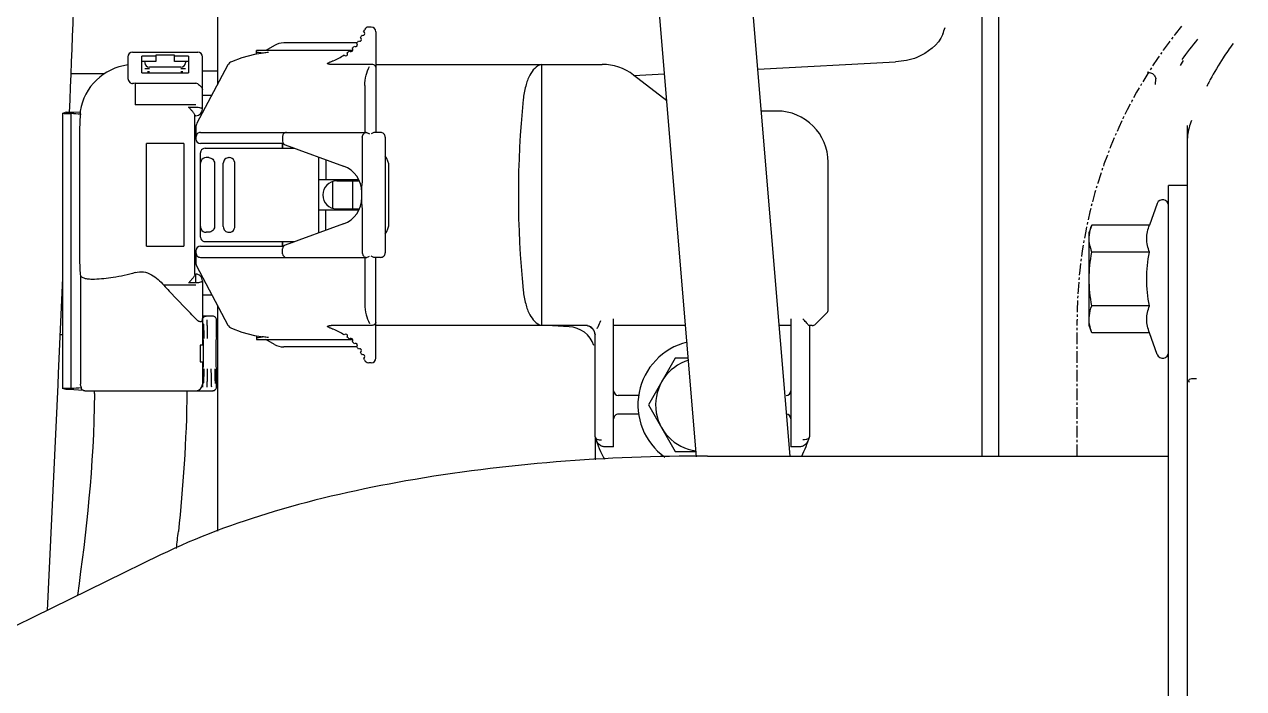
# Model space of a CAD drawing. Header units: metres. Extents: x 27859 to 32645, y 1492 to 8791.
# Drawn here: x 29822.6 to 29953.4, y 5206.6 to 5277.8 of the extents above; entities that cross this region are included whole.
import ezdxf

# ---------------------------------------------------------------- set-up
doc = ezdxf.new("R2010")
doc.units = ezdxf.units.M
doc.linetypes.add('CENTER', pattern=[2, 1.25, -0.25, 0.25, -0.25])
doc.layers.add('E-EQPT', color=190, linetype='Continuous')
doc.layers.add('E-HAT', color=253, linetype='CENTER', lineweight=15)

# ---------------------------------------------------------------- blocks, each defined once
blk = doc.blocks.new('EDG')
at = {"color": 0, "linetype": 'Continuous'}
for p, q in [((922.99, 2240.37, 1), (922.99, 2349.26, 1)), ((924.99, 2342.82, 1), (924.99, 2246.82, 1)), ((1033.08, 2286.43, 1), (1101.08, 2319.65, 1)), ((1044.11, 2268.17, 1), (1045.24, 2292.37, 1)), ((1026.99, 2259.65, 1), (1026.99, 2283.89, 1)), ((974.44, 2275.82, 1), (924.99, 2275.82, 1)), ((943.19, 2275.82, 1), (943.19, 2129.11, 1)), ((944.99, 2129.42, 1), (944.99, 2275.82, 1)), ((965.57, 2275.82, 1), (977.8, 2129.42, 1)), ((975.59, 2275.92, 1), (987.83, 2129.42, 1)), ((977.88, 2275.32, 1), (975.64, 2275.32, 1)), ((980.77, 2270.32, 1), (977.88, 2275.32, 1)), ((986.43, 2276.22, 1), (986.43, 2273.93, 1)), ((964.45, 2274.82, 1), (965.49, 2274.82, 1)), ((965.49, 2261.12, 1), (965.49, 2274.82, 1)), ((984.49, 2274.82, 1), (985.54, 2274.82, 1)), ((984.49, 2274.82, 1), (984.49, 2261.12, 1)), ((963.49, 2261.82, 1), (963.49, 2273.75, 1)), ((986.49, 2273.75, 1), (986.49, 2262.82, 1)), ((981.82, 2271.32, 1), (983.99, 2271.32, 1)), ((977.88, 2265.32, 1), (980.77, 2270.32, 1)), ((981.82, 2269.32, 1), (983.99, 2269.32, 1)), ((1027.43, 2268.82, 1), (1027.49, 2268.82, 1)), ((1027.49, 2268.82, 1), (1027.43, 2268.82, 1)), ((1041.09, 2268.82, 1), (1027.49, 2268.82, 1)), ((1042.38, 2268.7, 1), (1041.38, 2268.76, 1)), ((1042.69, 2268.69, 1), (1042.69, 2268.69, 1)), ((1042.69, 2268.69, 1), (1043.19, 2268.69, 1)), ((1042.69, 2239.09, 1), (1042.69, 2268.56, 1)), ((1043.19, 2268.69, 1), (1043.59, 2268.58, 1)), ((1043.59, 2239.07, 1), (1043.59, 2268.58, 1)), ((922.99, 2242.28, 1), (923, 2267.96, 1)), ((1027.09, 2268.42, 1), (1027.09, 2266.52, 1)), ((1028.59, 2265.72, 1), (1028.59, 2268.42, 1)), ((1041.67, 2256.48, 1), (1041.67, 2268.12, 1)), ((1044.05, 2266.95, 1), (1044.11, 2268.17, 1)), ((1027.17, 2266.22, 1), (1027.09, 2266.52, 1)), ((1027.17, 2263.43, 1), (1027.17, 2266.22, 1)), ((1028.52, 2266.22, 1), (1028.59, 2266.52, 1)), ((1028.52, 2263.43, 1), (1028.52, 2266.22, 1)), ((1043.59, 2256.75, 1), (1044.05, 2266.95, 1)), ((926.19, 2264.92, 1), (927.04, 2262.6, 1)), ((976.48, 2265.32, 1), (977.88, 2265.32, 1)), ((1009.99, 2265.32, 1), (1009.99, 2254.52, 1)), ((1010.49, 2265.82, 1), (1010.76, 2265.82, 1)), ((1028.85, 2265.72, 1), (1028.52, 2265.72, 1)), ((1028.85, 2263.92, 1), (1028.85, 2265.72, 1)), ((1012.02, 2264.12, 1), (1019.87, 2264.12, 1)), ((1022.79, 2263.32, 1), (1012.49, 2263.32, 1)), ((1020.87, 2263.86, 1), (1021.79, 2263.32, 1)), ((1022.79, 2262.92, 1), (1022.79, 2263.32, 1)), ((1027.09, 2263.12, 1), (1027.17, 2263.43, 1)), ((1028.52, 2263.92, 1), (1028.85, 2263.92, 1)), ((1028.59, 2263.12, 1), (1028.52, 2263.43, 1)), ((1028.59, 2257.02, 1), (1028.59, 2263.92, 1)), ((927.04, 2262.6, 1), (933.21, 2262.6, 1)), ((933.21, 2262.6, 1), (933.49, 2261.82, 1)), ((986.5, 2262.73, 1), (986.49, 2262.82, 1)), ((986.57, 2262.45, 1), (986.5, 2262.73, 1)), ((986.72, 2262.19, 1), (986.57, 2262.45, 1)), ((986.94, 2261.99, 1), (986.72, 2262.19, 1)), ((1022.32, 2263.04, 1), (1022.37, 2263.05, 1)), ((1022.99, 2262.88, 1), (1022.32, 2263.01, 1)), ((1024.36, 2262.52, 1), (1022.99, 2262.88, 1)), ((1025.48, 2262.12, 1), (1024.36, 2262.52, 1)), ((1025.56, 2262.08, 1), (1025.48, 2262.12, 1)), ((1025.7, 2261.99, 1), (1025.56, 2262.08, 1)), ((1026.99, 2262.82, 1), (1027.09, 2262.82, 1)), ((1027.09, 2263.12, 1), (1027.09, 2261.23, 1)), ((1043.59, 2262.82, 1), (1043.87, 2262.82, 1)), ((933.49, 2261.82, 1), (933.49, 2251.82, 1)), ((961.64, 2260.47, 1), (962.85, 2261.68, 1)), ((963.2, 2261.82, 1), (963.51, 2261.82, 1)), ((964.03, 2261.29, 1), (964.19, 2261.12, 1)), ((965.49, 2261.82, 1), (966.74, 2261.82, 1)), ((976.77, 2261.82, 1), (984.49, 2261.82, 1)), ((987.2, 2261.87, 1), (986.94, 2261.99, 1)), ((987.3, 2261.85, 1), (987.2, 2261.87, 1)), ((987.3, 2261.82, 1), (1009.99, 2261.82, 1)), ((989.27, 2261.95, 1), (991.67, 2261.82, 1)), ((992.24, 2233.84, 1), (992.24, 2261.82, 1)), ((1010.49, 2261.82, 1), (1014.78, 2261.82, 1)), ((1025.8, 2261.87, 1), (1025.7, 2261.99, 1)), ((1025.85, 2261.79, 1), (1025.8, 2261.87, 1)), ((1029.23, 2255.43, 1), (1025.85, 2261.79, 1)), ((1027.49, 2260.82, 1), (1028.59, 2260.82, 1)), ((927.04, 2259.71, 1), (933.21, 2259.71, 1)), ((961.49, 2260.12, 1), (961.49, 2244.32, 1)), ((1011.19, 2254.52, 1), (1011.19, 2259.55, 1)), ((1028.59, 2258.52, 1), (1027.59, 2258.52, 1)), ((1029.29, 2257.51, 1), (1032.72, 2257.51, 1)), ((1029.29, 2257.25, 1), (1030.09, 2257.25, 1)), ((1029.29, 2257.25, 1), (1029.29, 2256.32, 1)), ((1029.39, 2256.32, 1), (1029.29, 2256.32, 1)), ((1029.39, 2256.36, 1), (1029.39, 2239.29, 1)), ((1009.49, 2254.52, 1), (1010.15, 2254.52, 1)), ((1011.08, 2254.52, 1), (1011.09, 2254.52, 1)), ((1028.79, 2254.52, 1), (1011.09, 2254.52, 1)), ((1029.29, 2253.82, 1), (1029.29, 2255.2, 1)), ((1029.29, 2254.12, 1), (1029.29, 2254.26, 1)), ((1029.29, 2254.05, 1), (1029.29, 2254.18, 1)), ((927.04, 2253.94, 1), (933.21, 2253.94, 1)), ((1008.99, 2241.62, 1), (1008.99, 2254.02, 1)), ((1011.45, 2249.8, 1), (1011.45, 2254.02, 1)), ((1013.47, 2250.93, 1), (1019.73, 2253.21, 1)), ((1028.79, 2253.32, 1), (1019.89, 2253.32, 1)), ((1019.99, 2254.12, 1), (1019.99, 2253.59, 1)), ((1019.99, 2252.82, 1), (1019.99, 2253.32, 1)), ((1019.99, 2253.32, 1), (1019.99, 2252.82, 1)), ((1034.59, 2253.32, 1), (1030.59, 2253.32, 1)), ((1030.59, 2242.32, 1), (1030.59, 2253.32, 1)), ((1034.59, 2253.32, 1), (1034.59, 2242.32, 1)), ((933.21, 2251.05, 1), (933.49, 2251.82, 1)), ((1015.34, 2251.61, 1), (1015.34, 2249.47, 1)), ((1016.09, 2251.89, 1), (1016.09, 2243.76, 1)), ((1028.3, 2252.82, 1), (1018.67, 2252.82, 1)), ((1025.26, 2251.62, 1), (1025.17, 2251.47, 1)), ((1025.39, 2251.73, 1), (1025.26, 2251.62, 1)), ((1025.55, 2251.8, 1), (1025.39, 2251.73, 1)), ((1025.71, 2251.82, 1), (1025.55, 2251.8, 1)), ((1025.75, 2251.82, 1), (1025.71, 2251.82, 1)), ((1027.89, 2251.82, 1), (1028.19, 2251.82, 1)), ((1028.36, 2251.8, 1), (1028.2, 2251.82, 1)), ((1028.44, 2252.8, 1), (1028.3, 2252.82, 1)), ((1028.52, 2251.73, 1), (1028.36, 2251.8, 1)), ((1028.57, 2252.74, 1), (1028.44, 2252.8, 1)), ((1028.65, 2251.62, 1), (1028.52, 2251.73, 1)), ((1028.68, 2252.65, 1), (1028.57, 2252.74, 1)), ((1028.74, 2251.47, 1), (1028.65, 2251.62, 1)), ((1028.75, 2252.53, 1), (1028.68, 2252.65, 1)), ((1028.79, 2252.39, 1), (1028.75, 2252.53, 1)), ((1028.79, 2252.34, 1), (1028.79, 2252.39, 1)), ((1028.79, 2252.34, 1), (1028.79, 2243.3, 1)), ((1041.79, 2242.82, 1), (1041.79, 2252.83, 1)), ((926.19, 2248.73, 1), (927.04, 2251.05, 1)), ((927.04, 2251.05, 1), (933.21, 2251.05, 1)), ((1008.59, 2250.82, 1), (1008.59, 2244.82, 1)), ((1025.17, 2251.47, 1), (1025.12, 2251.31, 1)), ((1025.12, 2251.31, 1), (1025.12, 2251.22, 1)), ((1025.12, 2251.22, 1), (1025.12, 2244.42, 1)), ((1026.35, 2251.22, 1), (1026.35, 2244.42, 1)), ((1027.3, 2244.42, 1), (1027.3, 2251.22, 1)), ((1028.79, 2251.31, 1), (1028.74, 2251.47, 1)), ((1028.79, 2251.22, 1), (1028.79, 2251.31, 1)), ((1014.19, 2249.32, 1), (1011.75, 2249.32, 1)), ((1011.84, 2249.47, 1), (1016.09, 2249.47, 1)), ((1012.49, 2246.32, 1), (1012.49, 2249.32, 1)), ((1014.62, 2249.26, 1), (1014.62, 2246.39, 1)), ((1011.49, 2248.85, 1), (1011.49, 2246.8, 1)), ((922.99, 2246.82, 1), (924.99, 2246.82, 1)), ((1014.19, 2246.32, 1), (1011.75, 2246.32, 1)), ((1011.45, 2241.62, 1), (1011.45, 2245.85, 1)), ((1016.09, 2246.17, 1), (1011.84, 2246.17, 1)), ((1015.34, 2244.03, 1), (1015.34, 2246.17, 1)), ((1019.73, 2242.44, 1), (1013.47, 2244.72, 1)), ((1025.12, 2244.42, 1), (1025.12, 2244.34, 1)), ((1025.12, 2244.34, 1), (1025.17, 2244.18, 1)), ((1025.17, 2244.18, 1), (1025.26, 2244.03, 1)), ((1025.26, 2244.03, 1), (1025.39, 2243.92, 1)), ((1025.39, 2243.92, 1), (1025.55, 2243.85, 1)), ((1025.55, 2243.85, 1), (1025.71, 2243.82, 1)), ((1025.75, 2243.82, 1), (1025.71, 2243.82, 1)), ((1027.89, 2243.82, 1), (1028.19, 2243.82, 1)), ((1028.2, 2243.82, 1), (1028.36, 2243.85, 1)), ((1028.36, 2243.85, 1), (1028.52, 2243.92, 1)), ((1028.52, 2243.92, 1), (1028.65, 2244.03, 1)), ((1028.65, 2244.03, 1), (1028.74, 2244.18, 1)), ((1028.74, 2244.18, 1), (1028.79, 2244.34, 1)), ((1028.79, 2244.34, 1), (1028.79, 2244.42, 1)), ((1028.31, 2242.82, 1), (1018.67, 2242.82, 1)), ((1019.99, 2242.82, 1), (1019.99, 2242.32, 1)), ((1019.99, 2242.32, 1), (1019.99, 2242.82, 1)), ((1028.31, 2242.82, 1), (1028.45, 2242.84, 1)), ((1028.45, 2242.84, 1), (1028.58, 2242.9, 1)), ((1028.58, 2242.9, 1), (1028.68, 2243, 1)), ((1028.68, 2243, 1), (1028.75, 2243.12, 1)), ((1028.75, 2243.12, 1), (1028.79, 2243.25, 1)), ((1028.79, 2243.25, 1), (1028.79, 2243.3, 1)), ((1009.49, 2241.12, 1), (1010.15, 2241.12, 1)), ((1009.99, 2230.32, 1), (1009.99, 2241.13, 1)), ((1011.07, 2241.13, 1), (1011.06, 2241.13, 1)), ((1028.79, 2241.12, 1), (1011.09, 2241.12, 1)), ((1011.19, 2236.09, 1), (1011.19, 2241.12, 1)), ((1019.89, 2242.32, 1), (1028.79, 2242.32, 1)), ((1019.99, 2241.52, 1), (1019.99, 2242.06, 1)), ((1029.29, 2240.45, 1), (1029.29, 2241.82, 1)), ((1029.29, 2241.47, 1), (1029.29, 2241.6, 1)), ((1030.59, 2242.32, 1), (1034.59, 2242.32, 1)), ((1025.85, 2233.86, 1), (1029.23, 2240.21, 1)), ((1029.29, 2240.77, 1), (1029.29, 2240.96, 1)), ((966.99, 2238.82, 1), (968.66, 2238.82, 1)), ((1028.59, 2238.62, 1), (1028.59, 2233.02, 1)), ((1029.29, 2239.32, 1), (1029.39, 2239.32, 1)), ((1042.38, 2238.95, 1), (1041.72, 2238.91, 1)), ((1042.69, 2238.96, 1), (1042.69, 2238.96, 1)), ((1043.19, 2238.96, 1), (1042.69, 2238.96, 1)), ((1043.19, 2238.96, 1), (1043.59, 2239.07, 1)), ((978.78, 2237.74, 1), (982.37, 2234.97, 1)), ((1030.09, 2238.4, 1), (1029.29, 2238.4, 1)), ((1029.29, 2238.14, 1), (1035.79, 2238.14, 1)), ((1035.79, 2235.84, 1), (1035.79, 2238.14, 1)), ((926.4, 2235.99, 1), (926.33, 2235.36, 1)), ((1026.99, 2204.46, 1), (1026.99, 2236, 1)), ((1028.59, 2237.12, 1), (1027.59, 2237.12, 1)), ((926.34, 2235.34, 1), (926.33, 2235.36, 1)), ((926.35, 2235.32, 1), (926.34, 2235.34, 1)), ((926.35, 2235.29, 1), (926.35, 2235.32, 1)), ((926.37, 2235.26, 1), (926.35, 2235.29, 1)), ((926.38, 2235.22, 1), (926.37, 2235.26, 1)), ((926.41, 2235.16, 1), (926.38, 2235.22, 1)), ((926.48, 2235.05, 1), (926.41, 2235.16, 1)), ((926.54, 2234.97, 1), (926.48, 2235.05, 1)), ((926.57, 2234.93, 1), (926.54, 2234.97, 1)), ((926.6, 2234.9, 1), (926.57, 2234.93, 1)), ((926.63, 2234.88, 1), (926.6, 2234.9, 1)), ((926.65, 2234.86, 1), (926.63, 2234.88, 1)), ((926.66, 2234.85, 1), (926.65, 2234.86, 1)), ((926.66, 2234.85, 1), (927.25, 2234.64, 1)), ((982.36, 2235.02, 1), (979.03, 2234.84, 1)), ((1035.79, 2235.84, 1), (1029.29, 2235.84, 1)), ((1035.09, 2234.72, 1), (1030.09, 2234.72, 1)), ((1030.09, 2232.94, 1), (1030.09, 2234.72, 1)), ((1035.09, 2234.72, 1), (1035.09, 2232.94, 1)), ((1036.59, 2233.02, 1), (1036.59, 2235.12, 1)), ((1039.09, 2234.82, 1), (1042.69, 2234.82, 1)), ((923.41, 2233.4, 1), (923.62, 2233.75, 1)), ((923.62, 2233.75, 1), (923.72, 2233.93, 1)), ((969.04, 2234.32, 1), (954.25, 2233.54, 1)), ((1009.99, 2233.82, 1), (985.73, 2233.82, 1)), ((1010.49, 2233.82, 1), (1014.78, 2233.82, 1)), ((1024.36, 2233.13, 1), (1025.48, 2233.53, 1)), ((1025.48, 2233.53, 1), (1025.57, 2233.57, 1)), ((1025.57, 2233.57, 1), (1025.7, 2233.67, 1)), ((1025.7, 2233.67, 1), (1025.8, 2233.78, 1)), ((1025.8, 2233.78, 1), (1025.85, 2233.86, 1)), ((1026.99, 2234.55, 1), (1028.59, 2234.55, 1)), ((1030.09, 2233.52, 1), (1031.59, 2233.52, 1)), ((1030.39, 2233.52, 1), (1030.4, 2233.67, 1)), ((1030.9, 2234.12, 1), (1034.28, 2234.12, 1)), ((1031.59, 2233.52, 1), (1031.59, 2232.82, 1)), ((1033.59, 2233.52, 1), (1035.09, 2233.52, 1)), ((1033.59, 2232.82, 1), (1033.59, 2233.52, 1)), ((1034.8, 2233.52, 1), (1034.78, 2233.67, 1)), ((1012.49, 2232.32, 1), (1022.79, 2232.32, 1)), ((1020.87, 2231.79, 1), (1021.79, 2232.32, 1)), ((1022.32, 2232.64, 1), (1022.99, 2232.77, 1)), ((1022.32, 2232.6, 1), (1022.37, 2232.6, 1)), ((1022.79, 2232.73, 1), (1022.79, 2232.32, 1)), ((1022.99, 2232.77, 1), (1024.36, 2233.13, 1)), ((1036.09, 2232.52, 1), (1029.09, 2232.52, 1)), ((1030.09, 2232.94, 1), (1031.59, 2232.94, 1)), ((1031.59, 2232.82, 1), (1033.59, 2232.82, 1)), ((1033.59, 2232.94, 1), (1035.09, 2232.94, 1)), ((1012.02, 2231.52, 1), (1019.87, 2231.52, 1)), ((1010.49, 2229.82, 1), (1010.76, 2229.82, 1))]:
    blk.add_line(p, q, dxfattribs=at)
at = {"color": 0, "linetype": 'CENTER'}
blk.add_line((934.79, 2275.82, 1), (934.79, 2261.26, 1), dxfattribs=at)
at = {"color": 0, "linetype": 'Continuous'}
for centre, radius, start, end in [((1238.86, 2261.8, 1), 208.86, 173.4239, 173.9212), ((974.99, 2270.32, 1), 12, 152.705, 163.4022), ((974.99, 2270.32, 1), 5, 287.082, 82.4552), ((974.99, 2270.32, 1), 6.9, 283.6708, 54.4286), ((974.99, 2270.32, 1), 12, 17.0323, 29.1584), ((974.99, 2270.32, 1), 12, 16.5978, 16.7957), ((965.99, 2271.82, 1), 0.5, 180.1246, 263.8149), ((983.99, 2271.82, 1), 0.5, 270, 0), ((965.99, 2268.82, 1), 0.5, 90, 180), ((983.99, 2268.82, 1), 0.5, 0, 90), ((1027.49, 2268.42, 1), 0.4, 117.464, 135.8433), ((1029.29, 2268.12, 1), 0.7, 90.0149, 180.0008), ((1179.14, 2267.13, 1), 139, 179.1832, 179.2979), ((1041.09, 2268.13, 1), 0.692, 81.6336, 89.9713), ((1041.09, 2268.13, 1), 0.693, 77.3455, 81.6357), ((1041.09, 2268.13, 1), 0.692, 73.3253, 77.3448), ((1041.09, 2268.14, 1), 0.689, 64.9665, 73.3286), ((1043.66, 2248.83, 1), 19.75, 92.8021, 96.0854), ((1042.7, 2274.05, 1), 5.36, 266.5994, 267.6989), ((1042.71, 2274.37, 1), 5.68, 267.732, 269.7611), ((925.61, 2264.71, 1), 0.619, 20, 180), ((1010.49, 2265.32, 1), 0.5, 90.0006, 180), ((1010.76, 2265.32, 1), 0.5, 22.0243, 90), ((1011.39, 2265.14, 1), 0.2, 115.0288, 296.9754), ((1016.69, 2267.72, 1), 5.9, 202.0243, 204.0577), ((1016.69, 2267.72, 1), 5.9, 207.9424, 211.0577), ((1011.74, 2264.51, 1), 0.2, 122.0288, 303.9689), ((989.43, 2264.95, 1), 3, 199.3178, 267), ((1016.69, 2267.72, 1), 5.9, 214.9423, 218.0577), ((1012.17, 2263.93, 1), 0.2, 129.0288, 310.9793), ((1016.69, 2267.72, 1), 5.9, 221.9423, 225.0577), ((1012.67, 2263.41, 1), 0.2, 136.0288, 317.9766), ((1019.87, 2262.12, 1), 2, 60, 90), ((987.49, 2262.82, 1), 1, 180.0334, 258.8251), ((1016.69, 2267.72, 1), 5.9, 228.9423, 232.0577), ((1013.22, 2262.95, 1), 0.2, 143.0288, 324.9701), ((1016.69, 2267.72, 1), 5.9, 235.9423, 248.8349), ((1025.29, 2246.42, 1), 16.89, 100.1405, 100.6888), ((1025.38, 2245.91, 1), 17.41, 98.5604, 99.9694), ((963.2, 2261.32, 1), 0.5, 90, 135), ((1027.49, 2261.22, 1), 0.4, 224.6113, 269.8847), ((961.99, 2260.12, 1), 0.5, 135, 180), ((1004.56, 2232.49, 1), 37.67, 41.6218, 42.8977), ((892.41, 2247.82, 1), 102.3, 354.2646, 5.7354), ((1029.29, 2257.02, 1), 0.7, 179.9995, 270.0005), ((1009.49, 2254.02, 1), 0.5, 89.9999, 180), ((1010.99, 2254.02, 1), 0.5, 77.0467, 84.7072), ((1019.59, 2254.12, 1), 0.4, 0, 90), ((1028.79, 2254.02, 1), 0.5, 359.9993, 90.0007), ((1028.79, 2255.2, 1), 0.5, 0, 28), ((1019.79, 2252.32, 1), 1, 140.5602, 149.9956), ((1019.59, 2253.59, 1), 0.4, 290, 360), ((1028.79, 2253.82, 1), 0.5, 270, 360), ((1010.59, 2250.82, 1), 2, 143.3893, 179.9987), ((1014.49, 2248.11, 1), 3, 110, 180), ((925.61, 2248.94, 1), 0.619, 180, 340), ((1014.19, 2247.82, 1), 1.5, 0.0818, 90), ((1014.19, 2247.82, 1), 1.5, 270, 359.957), ((1014.49, 2247.54, 1), 3, 180.0001, 250), ((966.99, 2244.32, 1), 5.5, 180, 270), ((1010.59, 2244.82, 1), 2, 180, 216.6107), ((1019.79, 2243.32, 1), 1, 210.0141, 219.4391), ((1019.59, 2242.06, 1), 0.4, 360, 70), ((916.27, 2242.29, 1), 6.72, 345.7121, 352.7985), ((916.25, 2242.29, 1), 6.74, 352.7875, 355.9201), ((916.33, 2242.28, 1), 6.67, 355.9196, 359.9981), ((1009.49, 2241.62, 1), 0.5, 179.9993, 270.0007), ((1010.99, 2241.62, 1), 0.5, 275.2926, 282.9527), ((1019.59, 2241.52, 1), 0.4, 270, 0), ((1028.79, 2241.82, 1), 0.5, 0, 90), ((1028.79, 2241.62, 1), 0.5, 270, 0), ((916.35, 2242.26, 1), 6.64, 338.5028, 345.7289), ((1028.79, 2240.45, 1), 0.5, 332, 0), ((1029.29, 2238.62, 1), 0.7, 90, 180), ((1035.79, 2239.82, 1), 6, 277.6614, 350.4061), ((2989.9, 2159.35, 1), 1948.69, 177.65824, 178.93938), ((1043.7, 2259.43, 1), 20.36, 264.252, 267.1541), ((1041.11, 2238.92, 1), 0.605, 350.441, 355.8288), ((1041.12, 2238.92, 1), 0.598, 355.7832, 358.5038), ((1042.7, 2233.59, 1), 5.37, 92.3011, 93.4003), ((1042.7, 2233.58, 1), 5.38, 91.2039, 92.3122), ((1042.71, 2232.91, 1), 6.05, 90.2533, 91.1747), ((893.22, 2250.23, 1), 31.04, 331.8852, 333.0739), ((891.77, 2251.02, 1), 32.69, 326.8284, 331.5686), ((892.78, 2250.46, 1), 31.54, 331.5864, 331.8883), ((985.73, 2239.32, 1), 5.5, 232.3, 270), ((1035.79, 2238.45, 1), 2.6, 270.0171, 276.633), ((884.79, 2261.26, 1), 47.8, 320.9185, 324.2076), ((1016.69, 2227.92, 1), 5.9, 111.165, 124.0577), ((1030.9, 2233.62, 1), 0.5, 90.0162, 174.9838), ((1034.28, 2233.62, 1), 0.5, 5.0162, 89.9838), ((891.56, 2251.13, 1), 32.93, 323.572, 325.2123), ((891.38, 2251.26, 1), 33.15, 325.21, 326.844), ((1016.69, 2227.92, 1), 5.9, 134.9423, 138.0577), ((1012.67, 2232.24, 1), 0.2, 42.0288, 223.9803), ((1016.69, 2227.92, 1), 5.9, 127.9423, 131.0577), ((1013.22, 2232.7, 1), 0.2, 35.0288, 216.9719), ((1025.33, 2249.4, 1), 17.07, 259.3108, 259.8519), ((1025.38, 2249.7, 1), 17.37, 260.0255, 261.4423), ((1029.09, 2233.02, 1), 0.5, 180.005, 270.0005), ((1036.09, 2233.02, 1), 0.5, 269.9997, 359.9913), ((1011.39, 2230.51, 1), 0.2, 63.0288, 244.9713), ((1016.69, 2227.92, 1), 5.9, 148.9423, 152.0576), ((1011.74, 2231.14, 1), 0.2, 56.0288, 237.9701), ((1016.69, 2227.92, 1), 5.9, 141.9423, 145.0577), ((1012.17, 2231.72, 1), 0.2, 49.0288, 230.9739), ((1019.87, 2233.52, 1), 2, 270, 300), ((1010.49, 2230.32, 1), 0.5, 180.0004, 270.0004), ((1010.76, 2230.32, 1), 0.5, 270, 337.9757), ((1016.69, 2227.92, 1), 5.9, 155.9423, 157.9757)]:
    blk.add_arc(centre, radius, start, end, dxfattribs=at)
at = {"color": 0, "linetype": 'CENTER'}
blk.add_arc((884.79, 2261.26, 1), 50, 320.9185, 0, dxfattribs=at)
at = {"color": 0, "linetype": 'Continuous'}
for points in [[(1040.16, 2269.11, 1), (1040.27, 2277.06, 1), (1041.05, 2283.9, 1), (1042, 2290.78, 1)], [(1030.25, 2268.82, 1), (1030.31, 2274.25, 1), (1030.67, 2279.21, 1), (1031.17, 2283.91, 1)], [(1027.21, 2268.7, 1), (1027.14, 2268.63, 1), (1027.09, 2268.52, 1), (1027.09, 2268.42, 1)], [(1027.31, 2268.78, 1), (1027.27, 2268.76, 1), (1027.24, 2268.73, 1), (1027.21, 2268.7, 1)], [(1027.43, 2268.82, 1), (1027.39, 2268.81, 1), (1027.35, 2268.8, 1), (1027.31, 2268.78, 1)], [(921.99, 2267.55, 1), (922.29, 2267.55, 1), (922.86, 2267.46, 1), (922.86, 2267.76, 1)], [(1041.57, 2268.47, 1), (1041.63, 2268.37, 1), (1041.67, 2268.24, 1), (1041.67, 2268.12, 1)], [(1022.32, 2263.01, 1), (1022.27, 2263.02, 1), (1022.21, 2263.02, 1), (1022.16, 2263.02, 1)], [(1027.09, 2261.23, 1), (1027.09, 2261.12, 1), (1027.14, 2261.02, 1), (1027.21, 2260.94, 1)], [(1027.21, 2260.94, 1), (1027.28, 2260.87, 1), (1027.39, 2260.82, 1), (1027.49, 2260.82, 1)], [(1028.59, 2261.23, 1), (1028.59, 2261.19, 1), (1028.59, 2261.14, 1), (1028.57, 2261.1, 1)], [(927.04, 2259.71, 1), (927.21, 2258.76, 1), (927.32, 2257.79, 1), (927.32, 2256.82, 1)], [(933.21, 2259.71, 1), (933.38, 2258.76, 1), (933.49, 2257.79, 1), (933.49, 2256.82, 1)], [(927.32, 2256.82, 1), (927.32, 2255.86, 1), (927.21, 2254.89, 1), (927.04, 2253.94, 1)], [(933.49, 2256.82, 1), (933.49, 2255.86, 1), (933.38, 2254.89, 1), (933.21, 2253.94, 1)], [(1041.73, 2255.78, 1), (1041.72, 2256.01, 1), (1041.7, 2256.24, 1), (1041.67, 2256.48, 1)], [(1041.79, 2252.83, 1), (1041.79, 2253.81, 1), (1041.78, 2254.8, 1), (1041.73, 2255.78, 1)], [(1011.04, 2254.52, 1), (1011.02, 2254.52, 1), (1011.01, 2254.52, 1), (1010.99, 2254.52, 1)], [(1011.45, 2254.02, 1), (1011.45, 2254.09, 1), (1011.43, 2254.16, 1), (1011.4, 2254.22, 1)], [(1041.73, 2239.87, 1), (1041.78, 2240.85, 1), (1041.79, 2241.84, 1), (1041.79, 2242.82, 1)], [(1011.04, 2241.13, 1), (1011.02, 2241.13, 1), (1011.01, 2241.12, 1), (1010.99, 2241.13, 1)], [(1011.45, 2241.62, 1), (1011.45, 2241.56, 1), (1011.43, 2241.49, 1), (1011.4, 2241.42, 1)], [(1041.67, 2239.17, 1), (1041.7, 2239.4, 1), (1041.72, 2239.64, 1), (1041.73, 2239.87, 1)], [(1029.09, 2235.91, 1), (1029.15, 2235.87, 1), (1029.22, 2235.84, 1), (1029.29, 2235.84, 1)], [(951.97, 2233.07, 1), (952.69, 2233.37, 1), (953.48, 2233.5, 1), (954.25, 2233.54, 1)], [(949.2, 2230.59, 1), (949.64, 2231.75, 1), (950.83, 2232.59, 1), (951.97, 2233.07, 1)], [(1022.16, 2232.63, 1), (1022.21, 2232.63, 1), (1022.27, 2232.63, 1), (1022.32, 2232.64, 1)], [(949.2, 2230.59, 1), (949.11, 2230.35, 1), (949.02, 2230.1, 1), (948.94, 2229.85, 1)]]:
    blk.add_open_spline(points, degree=3, dxfattribs=at)
for points, knots in [([(974.44, 2275.82, 1), (985.25, 2275.82, 1), (1000.97, 2276.97, 1), (1020.51, 2281.34, 1), (1029.18, 2284.52, 1), (1033.08, 2286.43, 1)], [0, 0, 0, 0, 0.540712, 0.782713, 1, 1, 1, 1]), ([(963.5, 2273.79, 1), (963.51, 2273.82, 1), (963.56, 2273.92, 1), (963.66, 2273.99, 1), (963.75, 2274.02, 1)], [0, 0, 0, 0, 0.218081, 1, 1, 1, 1]), ([(963.55, 2273.93, 1), (963.65, 2274.25, 1), (963.9, 2274.67, 1), (964.33, 2274.82, 1), (964.45, 2274.82, 1)], [0, 0, 0, 0, 0.747805, 1, 1, 1, 1]), ([(963.75, 2274.02, 1), (963.78, 2274.04, 1), (963.92, 2274.09, 1), (964.08, 2274.1, 1), (964.19, 2274.09, 1)], [0, 0, 0, 0, 0.232444, 1, 1, 1, 1]), ([(985.54, 2274.82, 1), (985.65, 2274.82, 1), (986.08, 2274.67, 1), (986.34, 2274.25, 1), (986.44, 2273.93, 1)], [0, 0, 0, 0, 0.252204, 1, 1, 1, 1]), ([(986.24, 2274.03, 1), (986.21, 2274.04, 1), (986.06, 2274.09, 1), (985.91, 2274.1, 1), (985.79, 2274.09, 1)], [0, 0, 0, 0, 0.232371, 1, 1, 1, 1]), ([(986.48, 2273.79, 1), (986.47, 2273.82, 1), (986.42, 2273.92, 1), (986.32, 2273.99, 1), (986.24, 2274.03, 1)], [0, 0, 0, 0, 0.226503, 1, 1, 1, 1]), ([(1041.38, 2268.76, 1), (1041.45, 2268.73, 1), (1041.55, 2268.65, 1), (1041.58, 2268.52, 1), (1041.57, 2268.47, 1)], [0, 0, 0, 0, 0.587995, 1, 1, 1, 1]), ([(1042.69, 2268.56, 1), (1042.81, 2268.56, 1), (1043.03, 2268.57, 1), (1043.26, 2268.58, 1), (1043.44, 2268.58, 1), (1043.5, 2268.58, 1), (1043.62, 2268.58, 1), (1043.59, 2268.58, 1)], [0, 0, 0, 0, 0.387897, 0.710928, 0.833667, 0.924565, 1, 1, 1, 1]), ([(922.86, 2267.76, 1), (922.86, 2267.78, 1), (922.82, 2267.83, 1), (922.77, 2267.86, 1), (922.74, 2267.88, 1)], [0, 0, 0, 0, 0.359528, 1, 1, 1, 1]), ([(1027.19, 2268.04, 1), (1027.2, 2267.98, 1), (1027.21, 2267.8, 1), (1027.23, 2267.46, 1), (1027.23, 2266.99, 1), (1027.24, 2266.64, 1), (1027.24, 2266.45, 1)], [0, 0, 0, 0, 0.112977, 0.337875, 0.646531, 1, 1, 1, 1]), ([(1027.59, 2268.43, 1), (1027.6, 2268.36, 1), (1027.61, 2268.14, 1), (1027.63, 2267.71, 1), (1027.63, 2267.12, 1), (1027.64, 2266.69, 1), (1027.64, 2266.45, 1)], [0, 0, 0, 0, 0.112857, 0.337776, 0.646497, 1, 1, 1, 1]), ([(1028.1, 2268.43, 1), (1028.08, 2268.36, 1), (1028.08, 2268.14, 1), (1028.06, 2267.71, 1), (1028.05, 2267.12, 1), (1028.05, 2266.69, 1), (1028.05, 2266.45, 1)], [0, 0, 0, 0, 0.112858, 0.337775, 0.646497, 1, 1, 1, 1]), ([(1028.45, 2266.45, 1), (1028.45, 2266.64, 1), (1028.45, 2266.99, 1), (1028.46, 2267.46, 1), (1028.48, 2267.8, 1), (1028.48, 2267.98, 1), (1028.5, 2268.04, 1)], [0, 0, 0, 0, 0.353466, 0.66212, 0.887018, 1, 1, 1, 1]), ([(927.04, 2262.6, 1), (927.2, 2262.14, 1), (927.43, 2261.15, 1), (927.2, 2260.17, 1), (927.04, 2259.71, 1)], [0, 0, 0, 0, 0.5, 1, 1, 1, 1]), ([(933.21, 2262.6, 1), (933.25, 2262.48, 1), (933.41, 2262.01, 1), (933.49, 2261.52, 1), (933.49, 2261.15, 1)], [0, 0, 0, 0, 0.255696, 1, 1, 1, 1]), ([(986.25, 2262.13, 1), (986.22, 2262.08, 1), (986.08, 2261.8, 1), (985.98, 2261.5, 1), (985.86, 2261.29, 1)], [0, 0, 0, 0, 0.209622, 1, 1, 1, 1]), ([(1014.56, 2262.22, 1), (1014.61, 2262.21, 1), (1014.69, 2262.17, 1), (1014.82, 2262.12, 1), (1014.95, 2262.06, 1), (1015.05, 2262.01, 1), (1015.13, 2261.97, 1), (1015.17, 2261.94, 1), (1015.18, 2261.9, 1), (1015.14, 2261.86, 1), (1015.09, 2261.85, 1), (1015.01, 2261.84, 1), (1014.91, 2261.83, 1), (1014.83, 2261.82, 1), (1014.78, 2261.82, 1)], [0, 0, 0, 0, 0.125075, 0.250059, 0.374355, 0.496206, 0.554509, 0.60727, 0.629749, 0.65511, 0.719744, 0.788852, 0.85899, 1, 1, 1, 1]), ([(1021.49, 2263.12, 1), (1021.55, 2263.11, 1), (1021.77, 2263.09, 1), (1021.99, 2263.05, 1), (1022.16, 2263.02, 1)], [0, 0, 0, 0, 0.255631, 1, 1, 1, 1]), ([(1028.05, 2263.2, 1), (1028.05, 2262.96, 1), (1028.05, 2262.52, 1), (1028.06, 2261.94, 1), (1028.08, 2261.51, 1), (1028.08, 2261.29, 1), (1028.1, 2261.22, 1)], [0, 0, 0, 0, 0.353503, 0.662224, 0.887142, 1, 1, 1, 1]), ([(1028.5, 2261.61, 1), (1028.48, 2261.67, 1), (1028.48, 2261.85, 1), (1028.46, 2262.19, 1), (1028.45, 2262.66, 1), (1028.45, 2263.01, 1), (1028.45, 2263.2, 1)], [0, 0, 0, 0, 0.112982, 0.33788, 0.646534, 1, 1, 1, 1]), ([(933.49, 2261.15, 1), (933.49, 2261.03, 1), (933.47, 2260.54, 1), (933.34, 2260.06, 1), (933.21, 2259.71, 1)], [0, 0, 0, 0, 0.246324, 1, 1, 1, 1]), ([(963.51, 2261.82, 1), (963.54, 2261.82, 1), (963.62, 2261.76, 1), (963.73, 2261.64, 1), (963.87, 2261.47, 1), (963.97, 2261.35, 1), (964.03, 2261.29, 1)], [0, 0, 0, 0, 0.12431, 0.354679, 0.657094, 1, 1, 1, 1]), ([(994.19, 2258.05, 1), (994.14, 2258.54, 1), (993.98, 2259.45, 1), (993.5, 2260.8, 1), (992.79, 2261.7, 1), (992.24, 2261.8, 1)], [0, 0, 0, 0, 0.337275, 0.621363, 1, 1, 1, 1]), ([(1009.99, 2261.51, 1), (1009.99, 2261.6, 1), (1010.16, 2261.79, 1), (1010.37, 2261.82, 1), (1010.49, 2261.82, 1)], [0, 0, 0, 0, 0.415636, 1, 1, 1, 1]), ([(1011.19, 2259.55, 1), (1011.19, 2259.93, 1), (1011.06, 2260.63, 1), (1010.82, 2261.3, 1), (1010.69, 2261.6, 1)], [0, 0, 0, 0, 0.529622, 1, 1, 1, 1]), ([(1028.57, 2261.1, 1), (1028.55, 2261.03, 1), (1028.45, 2260.88, 1), (1028.28, 2260.82, 1), (1028.19, 2260.82, 1)], [0, 0, 0, 0, 0.500002, 1, 1, 1, 1]), ([(1029.29, 2261.11, 1), (1029.2, 2261.2, 1), (1029.07, 2261.31, 1), (1028.88, 2261.4, 1), (1028.78, 2261.41, 1), (1028.69, 2261.38, 1), (1028.6, 2261.29, 1), (1028.59, 2261.19, 1), (1028.59, 2261.12, 1)], [0, 0, 0, 0, 0.386031, 0.522085, 0.627055, 0.712383, 0.79449, 1, 1, 1, 1]), ([(1029.29, 2261.11, 1), (1029.49, 2260.91, 1), (1030.45, 2259.93, 1), (1031.41, 2258.94, 1), (1032.16, 2258.13, 1)], [0, 0, 0, 0, 0.204267, 1, 1, 1, 1]), ([(1028.59, 2257.02, 1), (1028.59, 2257.06, 1), (1028.66, 2257.14, 1), (1028.82, 2257.2, 1), (1029.04, 2257.24, 1), (1029.2, 2257.26, 1), (1029.29, 2257.25, 1)], [0, 0, 0, 0, 0.132917, 0.351809, 0.652499, 1, 1, 1, 1]), ([(1029.39, 2256.36, 1), (1029.39, 2256.38, 1), (1029.42, 2256.44, 1), (1029.5, 2256.58, 1), (1029.65, 2256.78, 1), (1029.86, 2257.02, 1), (1030.01, 2257.18, 1), (1030.09, 2257.25, 1)], [0, 0, 0, 0, 0.064169, 0.162501, 0.420061, 0.709301, 1, 1, 1, 1]), ([(1035.79, 2256.14, 1), (1035.51, 2256.05, 1), (1034.89, 2256, 1), (1034.04, 2256.34, 1), (1033.33, 2256.87, 1), (1032.92, 2257.29, 1), (1032.72, 2257.51, 1)], [0, 0, 0, 0, 0.252056, 0.503625, 0.753109, 1, 1, 1, 1]), ([(1035.79, 2256.14, 1), (1036.57, 2256.38, 1), (1038.02, 2256.69, 1), (1039.5, 2256.85, 1), (1040.17, 2256.88, 1)], [0, 0, 0, 0, 0.548978, 1, 1, 1, 1]), ([(1040.17, 2256.88, 1), (1040.34, 2256.88, 1), (1040.66, 2256.88, 1), (1041.1, 2256.83, 1), (1041.44, 2256.71, 1), (1041.61, 2256.56, 1), (1041.67, 2256.48, 1)], [0, 0, 0, 0, 0.327067, 0.597251, 0.814733, 1, 1, 1, 1]), ([(1010.15, 2254.52, 1), (1010.17, 2254.52, 1), (1010.3, 2254.51, 1), (1010.41, 2254.44, 1), (1010.49, 2254.39, 1)], [0, 0, 0, 0, 0.213955, 1, 1, 1, 1]), ([(1010.99, 2254.52, 1), (1010.97, 2254.52, 1), (1010.86, 2254.49, 1), (1010.76, 2254.44, 1), (1010.69, 2254.39, 1)], [0, 0, 0, 0, 0.221131, 1, 1, 1, 1]), ([(1011.06, 2254.52, 1), (1011.07, 2254.52, 1), (1011.07, 2254.52, 1), (1011.08, 2254.52, 1), (1011.08, 2254.52, 1)], [0, 0, 0, 0, 0.505241, 1, 1, 1, 1]), ([(1011.4, 2254.22, 1), (1011.39, 2254.26, 1), (1011.32, 2254.38, 1), (1011.2, 2254.49, 1), (1011.1, 2254.51, 1)], [0, 0, 0, 0, 0.284158, 1, 1, 1, 1]), ([(927.04, 2253.94, 1), (927.2, 2253.48, 1), (927.43, 2252.49, 1), (927.2, 2251.51, 1), (927.04, 2251.05, 1)], [0, 0, 0, 0, 0.5, 1, 1, 1, 1]), ([(933.21, 2253.94, 1), (933.25, 2253.82, 1), (933.41, 2253.35, 1), (933.49, 2252.86, 1), (933.49, 2252.49, 1)], [0, 0, 0, 0, 0.255696, 1, 1, 1, 1]), ([(933.49, 2252.49, 1), (933.49, 2252.37, 1), (933.47, 2251.88, 1), (933.34, 2251.4, 1), (933.21, 2251.05, 1)], [0, 0, 0, 0, 0.246324, 1, 1, 1, 1]), ([(1026.35, 2251.22, 1), (1026.35, 2251.38, 1), (1026.22, 2251.7, 1), (1025.9, 2251.82, 1), (1025.75, 2251.82, 1)], [0, 0, 0, 0, 0.500691, 1, 1, 1, 1]), ([(1027.3, 2251.22, 1), (1027.3, 2251.38, 1), (1027.44, 2251.68, 1), (1027.75, 2251.82, 1), (1027.89, 2251.82, 1)], [0, 0, 0, 0, 0.512855, 1, 1, 1, 1]), ([(1011.49, 2248.85, 1), (1011.49, 2248.93, 1), (1011.48, 2249.25, 1), (1011.45, 2249.56, 1), (1011.45, 2249.8, 1)], [0, 0, 0, 0, 0.243566, 1, 1, 1, 1]), ([(1011.45, 2245.85, 1), (1011.45, 2245.93, 1), (1011.46, 2246.25, 1), (1011.49, 2246.56, 1), (1011.49, 2246.8, 1)], [0, 0, 0, 0, 0.25643, 1, 1, 1, 1]), ([(1025.75, 2243.82, 1), (1025.9, 2243.82, 1), (1026.22, 2243.95, 1), (1026.35, 2244.27, 1), (1026.35, 2244.42, 1)], [0, 0, 0, 0, 0.499309, 1, 1, 1, 1]), ([(1027.89, 2243.82, 1), (1027.75, 2243.82, 1), (1027.44, 2243.96, 1), (1027.3, 2244.27, 1), (1027.3, 2244.42, 1)], [0, 0, 0, 0, 0.487059, 1, 1, 1, 1]), ([(1010.15, 2241.12, 1), (1010.17, 2241.12, 1), (1010.3, 2241.14, 1), (1010.41, 2241.21, 1), (1010.49, 2241.26, 1)], [0, 0, 0, 0, 0.21433, 1, 1, 1, 1]), ([(1010.99, 2241.13, 1), (1010.97, 2241.13, 1), (1010.86, 2241.16, 1), (1010.76, 2241.21, 1), (1010.69, 2241.26, 1)], [0, 0, 0, 0, 0.220955, 1, 1, 1, 1]), ([(1011.09, 2241.12, 1), (1011.09, 2241.12, 1), (1011.08, 2241.12, 1), (1011.07, 2241.13, 1), (1011.07, 2241.13, 1)], [0, 0, 0, 0, 0.499369, 1, 1, 1, 1]), ([(1011.4, 2241.42, 1), (1011.39, 2241.39, 1), (1011.32, 2241.27, 1), (1011.2, 2241.16, 1), (1011.1, 2241.14, 1)], [0, 0, 0, 0, 0.284213, 1, 1, 1, 1]), ([(1029.29, 2238.4, 1), (1029.13, 2238.4, 1), (1028.9, 2238.42, 1), (1028.66, 2238.51, 1), (1028.59, 2238.59, 1), (1028.59, 2238.62, 1)], [0, 0, 0, 0, 0.647624, 0.866753, 1, 1, 1, 1]), ([(1029.39, 2239.29, 1), (1029.39, 2239.26, 1), (1029.42, 2239.2, 1), (1029.5, 2239.07, 1), (1029.65, 2238.87, 1), (1029.86, 2238.63, 1), (1030.01, 2238.47, 1), (1030.09, 2238.4, 1)], [0, 0, 0, 0, 0.064163, 0.162503, 0.420063, 0.709301, 1, 1, 1, 1]), ([(1041.72, 2238.91, 1), (1041.72, 2238.98, 1), (1041.71, 2239.07, 1), (1041.67, 2239.15, 1), (1041.67, 2239.17, 1)], [0, 0, 0, 0, 0.739899, 1, 1, 1, 1]), ([(1043.59, 2239.07, 1), (1043.57, 2239.06, 1), (1043.48, 2239.07, 1), (1043.3, 2239.07, 1), (1043.02, 2239.08, 1), (1042.81, 2239.09, 1), (1042.69, 2239.09, 1)], [0, 0, 0, 0, 0.075461, 0.289102, 0.612144, 1, 1, 1, 1]), ([(992.24, 2233.84, 1), (992.79, 2233.95, 1), (993.5, 2234.85, 1), (993.98, 2236.2, 1), (994.14, 2237.11, 1), (994.19, 2237.6, 1)], [0, 0, 0, 0, 0.378585, 0.662697, 1, 1, 1, 1]), ([(1011.19, 2236.09, 1), (1011.19, 2235.72, 1), (1011.06, 2235.02, 1), (1010.82, 2234.35, 1), (1010.69, 2234.04, 1)], [0, 0, 0, 0, 0.529622, 1, 1, 1, 1]), ([(1029.09, 2235.91, 1), (1029.03, 2235.96, 1), (1028.81, 2236.11, 1), (1028.59, 2236.34, 1), (1028.59, 2236.53, 1)], [0, 0, 0, 0, 0.288353, 1, 1, 1, 1]), ([(1036.59, 2235.12, 1), (1036.59, 2235.19, 1), (1036.58, 2235.34, 1), (1036.52, 2235.56, 1), (1036.41, 2235.74, 1), (1036.26, 2235.85, 1), (1036.15, 2235.87, 1), (1036.09, 2235.86, 1)], [0, 0, 0, 0, 0.21173, 0.43824, 0.68848, 0.833531, 1, 1, 1, 1]), ([(1030.9, 2234.59, 1), (1030.86, 2234.59, 1), (1030.79, 2234.6, 1), (1030.72, 2234.59, 1), (1030.7, 2234.6, 1)], [0, 0, 0, 0, 0.67778, 1, 1, 1, 1]), ([(1034.48, 2234.6, 1), (1034.46, 2234.59, 1), (1034.39, 2234.6, 1), (1034.33, 2234.59, 1), (1034.28, 2234.59, 1)], [0, 0, 0, 0, 0.32222, 1, 1, 1, 1]), ([(1009.99, 2234.13, 1), (1009.99, 2234.05, 1), (1010.16, 2233.86, 1), (1010.37, 2233.82, 1), (1010.49, 2233.82, 1)], [0, 0, 0, 0, 0.415655, 1, 1, 1, 1]), ([(1014.78, 2233.82, 1), (1014.83, 2233.82, 1), (1014.91, 2233.82, 1), (1015.01, 2233.81, 1), (1015.09, 2233.8, 1), (1015.14, 2233.79, 1), (1015.18, 2233.75, 1), (1015.17, 2233.71, 1), (1015.13, 2233.68, 1), (1015.05, 2233.63, 1), (1014.95, 2233.59, 1), (1014.82, 2233.53, 1), (1014.69, 2233.48, 1), (1014.61, 2233.44, 1), (1014.56, 2233.43, 1)], [0, 0, 0, 0, 0.141008, 0.211146, 0.280253, 0.344885, 0.370247, 0.392754, 0.445497, 0.5038, 0.62565, 0.749944, 0.874927, 1, 1, 1, 1]), ([(1030.4, 2234.3, 1), (1030.42, 2234.3, 1), (1030.47, 2234.3, 1), (1030.64, 2234.29, 1), (1030.79, 2234.29, 1), (1030.9, 2234.3, 1)], [0, 0, 0, 0, 0.09982, 0.321963, 1, 1, 1, 1]), ([(1034.28, 2234.3, 1), (1034.4, 2234.29, 1), (1034.55, 2234.29, 1), (1034.71, 2234.3, 1), (1034.77, 2234.3, 1), (1034.78, 2234.3, 1)], [0, 0, 0, 0, 0.678048, 0.900184, 1, 1, 1, 1]), ([(1021.49, 2232.53, 1), (1021.55, 2232.53, 1), (1021.77, 2232.56, 1), (1021.99, 2232.6, 1), (1022.16, 2232.63, 1)], [0, 0, 0, 0, 0.255725, 1, 1, 1, 1])]:
    blk.add_open_spline(points, degree=3, knots=knots, dxfattribs=at)

msp = doc.modelspace()

# ---------------------------------------------------------------- hatches: boundary and pattern name
at = {"layer": 'E-HAT', "linetype": 'Continuous'}
h = msp.add_hatch(dxfattribs=at)
h.set_pattern_fill('AR-CONC', color=8, scale=40, angle=90)
h.set_pattern_definition([(140, (30868.3, 2757.35), (25.101, 286.904), [30, -330]), (85, (30868.3, 2757.35), (-300.877, -55.5), [24, -264]), (190.4514, (30870.4, 2781.26), (-275.776, 231.404), [25.496, -280.457]), (136.184, (30788.3, 2757.35), (66.208, 426.897), [45, -495]), (186.636, (30793.8, 2792.93), (-389.647, 373.865), [38.244, -420.686]), (81.184, (30788.3, 2757.35), (-389.647, 373.865), [36, -396]), (111, (30808.3, 2797.35), (161.0476, 238.763), [30, -330]), (56, (30808.3, 2797.35), (-290.06, 97.326), [24, -264]), (161.4514, (30821.72, 2817.25), (-129.012, 336.089), [25.496, -280.457]), (127.5, (30868.3, 2757.35), (-133.1575, 4.864), [0, -260.8, 0, -268, 0, -265]), (97.5, (30868.3, 2757.35), (-157.7647, 105.2278), [0, -152.8, 0, -254.8, 0, -101]), (57.5, (30868.3, 2668.15), (9.022, 213.529), [0, -100, 0, -312, 0, -414]), (47.5, (30868.3, 2628.15), (-40.042, 233.2745), [0, -130, 0, -207.2, 0, -294])])
h.paths.add_polyline_path([(32053.3, 1585.35), (28053.3, 1585.35), (28053.3, 2085.35), (28638.3, 2085.35), (28638.3, 8185.35), (28053.3, 8185.35), (28053.3, 8685.35), (32053.3, 8685.35), (32053.3, 8185.35), (31468.3, 8185.35), (31468.3, 2085.35), (32053.3, 2085.35)])

# ---------------------------------------------------------------- next in the draw order: wipeouts: each hides what was drawn before it
msp.add_wipeout([(30870.3, 2757.35), (29240.32, 2757.35), (29240.32, 7507.34), (30870.3, 7507.34)]).translate(0, 0, -732205.32).dxf.layer = 'E-EQPT'

# ---------------------------------------------------------------- next in the draw order: block references
at = {"layer": 'E-EQPT', "rotation": 180}
msp.add_blockref('EDG', (30870.3, 7507.34, -732206.32), dxfattribs=at)

doc.saveas('drawing.dxf')
